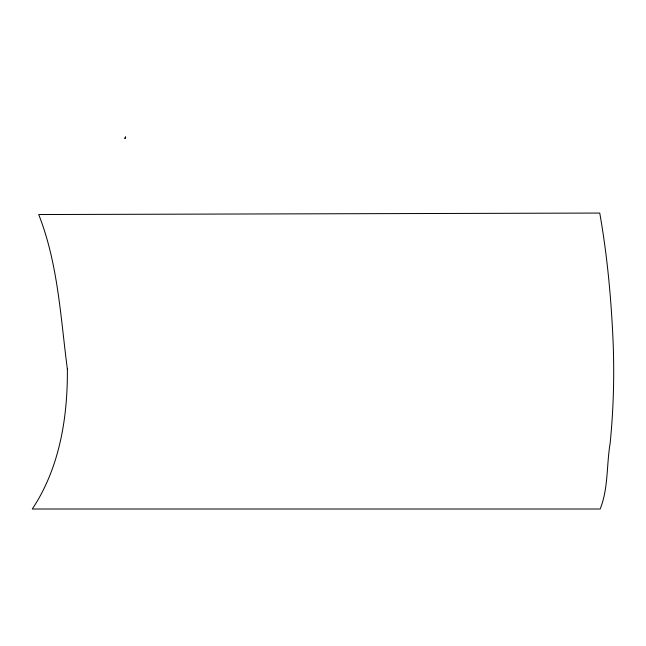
<?xml version="1.0" encoding="UTF-8"?>
<svg xmlns="http://www.w3.org/2000/svg" width="646" height="646" viewBox="0 0 646 646"><rect width="100%" height="100%" fill="white"/><g stroke="black" fill="none" stroke-linecap="round" stroke-linejoin="round"><path stroke-width="0.97" d="M67.362 369.068C67.765 417.534 59.585 467.954 32.3 509.008L600.158 509.016C608.492 488.166 606.449 465.209 610.123 443.439C613.458 410.307 614.419 376.941 613.175 343.672C611.358 299.93 607.377 256.196 599.746 213.059L38.703 214.545C58.051 263.495 60.571 317.372 67.362 369.068M125.55 136.984L125.55 138.462L124.476 138.462L125.55 136.984"/></g></svg>
